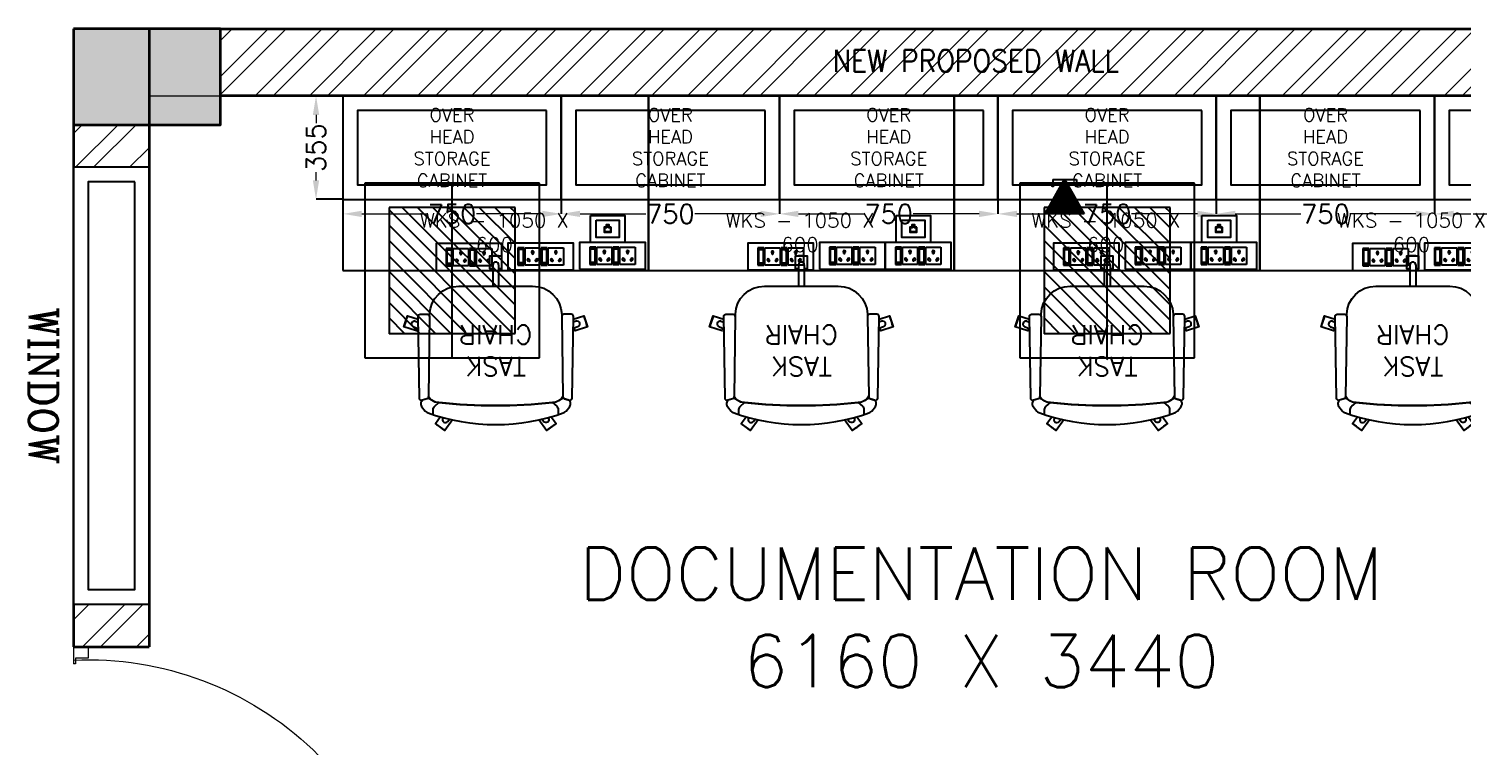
# Model space of a CAD drawing. Extents: x -52083 to 49512, y -145230 to 20224.
# Drawn here: x -30892 to -25967, y -115345 to -112881 of the extents above; entities that cross this region are included whole.
import ezdxf
from ezdxf.enums import TextEntityAlignment as Align

# ---------------------------------------------------------------- set-up
doc = ezdxf.new("R2010")
doc.units = 0
doc.header["$LTSCALE"] = 0.5
doc.header["$MEASUREMENT"] = 0
doc.header["$PDMODE"] = 32
for name, color, linetype, lineweight in [('1200x2100 Door', 5, 'Continuous', 5), ('COL', 1, 'Continuous', 35), ('DIM', 3, 'Continuous', 5), ('ELE-36W LED LIGHT', 210, 'Continuous', 25), ('Hatch-1', 8, 'Continuous', 5), ('New Wall', 5, 'Continuous', 35), ('Sa-Block Text', 7, 'Continuous', 18), ('wall-1', 7, 'Continuous', 35)]:
    doc.layers.add(name, color=color, linetype=linetype, lineweight=lineweight)
for name, color, linetype in [('ELE 36W LED LIGHT', 6, 'Continuous'), ('Godrej chairs', 22, 'Continuous'), ('Godrej Furniture', 21, 'Continuous'), ('PDF_Text', 5, 'Continuous'), ('SA-6MRP', 1, 'Continuous'), ('SA-6MUP', 223, 'Continuous'), ('SA-FUR', 3, 'Continuous'), ('SA-Lan', 3, 'Continuous'), ('SA-Voice', 5, 'Continuous')]:
    doc.layers.add(name, color=color, linetype=linetype)
doc.styles.add('RomanS', font='romans.shx')
doc.styles.get("Standard").update_dxf_attribs({"font": 'romans.shx'})
doc.dimstyles.new('Sa-dim', dxfattribs={"dimtxt": 65, "dimasz": 65, "dimexe": 0, "dimexo": 0, "dimtad": 0, "dimdec": 0, "dimdsep": 46, "dimtxsty": 'Standard', "dimcen": 0, "dimclrd": 256, "dimclre": 7, "dimclrt": 1, "dimadec": 0, "dimazin": 0, "dimtfac": 1, "dimtdec": 0, "dimtmove": 0, "dimatfit": 3, "dimfxl": 1, "dimlwd": -1, "dimarcsym": 0})
pattern_1 = [(45, (22946.7, -16431.28), (-92.80777, 92.80777), []), (45, (23008.57, -16431.28), (-92.80777, 92.80777), [])]

# ---------------------------------------------------------------- blocks, each defined once
blk = doc.blocks.new('*U109')
at = {"color": 5}
blk.add_wipeout([(50, 400), (50, 240), (1450, 240), (1450, 400)], dxfattribs=at)
blk.add_wipeout([(0, 450), (0, 190), (1500, 190), (1500, 450)], dxfattribs=at)
for points in [[(0, 450), (0, 190), (1500, 190), (1500, 450)], [(50, 400), (50, 240), (1450, 240), (1450, 400)]]:
    blk.add_lwpolyline(points, close=True, dxfattribs=at)
blk = doc.blocks.new('SD 1200x2100')
at = {"layer": '1200x2100 Door'}
for p, q in [((289771.1, 46661.9), (289771.1, 46711.8)), ((289771.1, 46711.8), (289829.5, 46711.8)), ((289771.1, 46661.9), (289771.1, 46711.8)), ((289809.4, 46661.9), (289809.4, 46705.1)), ((289809.4, 46705.1), (289829.5, 46705.1)), ((289829.5, 46705.1), (289829.5, 46711.8)), ((290971.1, 46711.8), (290912.7, 46711.8)), ((290912.7, 46705.1), (290912.7, 46711.8)), ((290932.8, 46705.1), (290912.7, 46705.1)), ((290932.8, 46661.9), (290932.8, 46705.1)), ((290971.1, 46661.9), (290971.1, 46711.8)), ((289771.1, 46661.9), (289809.4, 46661.9)), ((290971.1, 46661.9), (290932.8, 46661.9)), ((290932.8, 46661.9), (290932.8, 45543.9))]:
    blk.add_line(p, q, dxfattribs=at)
blk.add_arc((290932.8, 46661.9), 1118, 177.4426, 270, dxfattribs=at)
blk = doc.blocks.new('Taskchair')
at = {"layer": 'Godrej chairs', "color": 7, "ltscale": 10}
for p, q in [((-214.6, 220.3), (-214.6, 220.3)), ((-282.4, -81.2), (-266.1, -76)), ((-276.2, -100.3), (-266.5, -97.1)), ((282.4, -81.2), (266.1, -76)), ((276.2, -100.3), (266.5, -97.1)), ((-10, -293.7), (-10, -221.3)), ((10, -293.7), (10, -221.3))]:
    blk.add_line(p, q, dxfattribs=at)
for points in [[(221.5, 169, 0.261227), (235.8, 165.9, 0.000719), (251.5, 171, 0.414214), (254.3, 192), (241.7, 208.3, 0.143437), (234.9, 213.3, 0.174712), (-234.9, 213.3, 0.143437), (-241.7, 208.3), (-254.3, 192, 0.414214), (-251.5, 171, 0.000719), (-235.8, 165.9, 0.261227), (-221.5, 169, -0.182992), (-195, 179.1), (-209.5, 191.6, -0.217315), (-214.6, 202.9), (-214.6, 220.3)], [(-174.5, 274.2, 0.030798), (-206.8, 250.7)], [(-179.9, 230.6), (-180.7, 231.7, -1), (-164.5, 243.5), (-159, 235.9)], [(179.9, 230.6), (180.7, 231.7, 1), (164.5, 243.5), (159, 235.9)], [(206.8, 250.7, 0.030798), (174.5, 274.2)], [(214.6, 220.3), (214.6, 220.3), (214.6, 202.9, -0.217315), (209.5, 191.6), (195, 179.1, -0.161268), (218.9, 171.1), (218.9, 171.1)], [(-231.1, 156.3, -0.28884), (-195, 179.1, -0.051282), (195, 179.1, -0.28884), (231.1, 156.3)], [(196.9, 179, 0.051149), (-195, 179.1)], [(227, -116.4), (226.8, -124.1, -0.405093), (126.8, -220.9), (-126.8, -220.9, -0.405093), (-226.8, -124.1), (-227, -116.4)]]:
    blk.add_lwpolyline(points, format="xyb", dxfattribs=at)
for points in [[(-190.2, 227.7), (-207.2, 251.2), (-174.8, 274.7), (-148.4, 238.3)], [(148.4, 238.3), (174.8, 274.7), (207.2, 251.2), (190.2, 227.7)], [(-241.7, 208.3), (-241.7, 208.3)], [(-234.9, 213.3), (-234.9, 213.3)], [(164.5, 243.5), (164.5, 243.5)], [(180.7, 231.7), (180.7, 231.7)], [(214.6, 220.3), (214.6, 220.3)], [(214.6, 220.3), (214.6, 220.3)], [(214.6, 220.3), (214.6, 220.3)], [(241.7, 208.3), (241.7, 208.3)], [(-218.9, 171.1), (-218.9, 171.1)], [(-218.9, 171.1), (-218.9, 171.1)], [(-195, 179.1), (-195, 179.1)], [(195, 179.1), (195, 179.1)], [(218.9, 171.1), (218.9, 171.1)], [(218.9, 171.1), (218.9, 171.1)], [(218.9, 171.1), (218.9, 171.1)], [(-266.6, -107.7), (-302.9, -119.5), (-315.3, -81.4), (-272.5, -67.5), (-269.4, -77)], [(269.4, -77), (272.5, -67.5), (315.3, -81.4), (302.9, -119.5), (266.6, -107.7)], [(10, -280), (20, -280), (20, -325), (-20, -325), (-20, -280), (-10, -280)]]:
    blk.add_lwpolyline(points, dxfattribs=at)
for points in [[(-259.3, -124.1), (-234.5, -124.1, 0.423389), (-227, -116.3), (-231.1, 159.2, 0.318217), (-236.4, 166.1), (-252.5, 171.2, 0.507849), (-262.2, 164), (-266.8, -116.6, 0.413746)], [(259.3, -124.1), (234.5, -124.1, -0.423389), (227, -116.3), (231.1, 159.2, -0.318217), (236.4, 166.1), (252.5, 171.2, -0.507849), (262.2, 164), (266.8, -116.6, -0.413746)]]:
    blk.add_lwpolyline(points, format="xyb", close=True, dxfattribs=at)
for centre, radius, start, end in [((0, 0), 325, 194.4719, 201.5281), ((-279.3, -90.7), 10, 108, 288), ((279.3, -90.7), 10, 252, 72), ((0, 0), 325, 338.4719, 345.5281), ((0, -293.7), 10, 180, 0), ((0, 0), 325, 266.4719, 273.5281)]:
    blk.add_arc(centre, radius, start, end, dxfattribs=at)
at = {"layer": 'PDF_Text', "insert": (0, 0), "char_height": 65, "width": 310.353, "attachment_point": 5}
blk.add_mtext('{\\C1;TASK CHAIR}', dxfattribs=at)
blk = doc.blocks.new('A$C3AAB5AD5')
at = {"layer": 'Godrej Furniture', "color": 1, "ltscale": 10}
blk.add_lwpolyline([(0, 535.2), (1050, 535.2), (1050, 1135.2), (0, 1135.2)], close=True, dxfattribs=at)
at = {"layer": 'Godrej Furniture', "color": 7, "rotation": 180}
blk.add_blockref('Taskchair', (525, 260.2), dxfattribs=at)
at = {"color": 7, "lineweight": 0, "ltscale": 500, "insert": (520.1, 665.3), "char_height": 50, "attachment_point": 5}
blk.add_mtext_dynamic_manual_height_columns('WKS - 1050 X 600', width=575.671, gutter_width=1, heights=[0], dxfattribs=at)
blk = doc.blocks.new('*U123')
at = {"color": 30}
for points in [[(-750, -355), (0, -355), (0, 0), (-750, 0)], [(-700, -305), (-50, -305), (-50, -50), (-700, -50)]]:
    blk.add_lwpolyline(points, close=True, dxfattribs=at)
blk = doc.blocks.new('*D1010')
at = {"layer": 'Defpoints', "color": 0}
for p in [(-26062.5, -113466.7), (-25312.5, -113466.7), (-25312.5, -113516.7)]:
    blk.add_point(p, dxfattribs=at)
at = {"layer": 'DIM', "color": 7, "lineweight": -2}
for p, q in [((-26062.5, -113466.7), (-26062.5, -113516.7)), ((-25312.5, -113466.7), (-25312.5, -113516.7))]:
    blk.add_line(p, q, dxfattribs=at)
at = {"layer": 'DIM'}
for p, q in [((-25997.5, -113516.7), (-25771.7, -113516.7)), ((-25377.5, -113516.7), (-25603.3, -113516.7))]:
    blk.add_line(p, q, dxfattribs=at)
for points in [[(-25997.5, -113505.9), (-25997.5, -113527.5), (-26062.5, -113516.7)], [(-25377.5, -113505.9), (-25377.5, -113527.5), (-25312.5, -113516.7)]]:
    blk.add_solid(points, dxfattribs=at)
at = {"layer": 'DIM', "color": 1, "insert": (-25687.5, -113516.7), "char_height": 65, "attachment_point": 5}
blk.add_mtext('750', dxfattribs=at)
blk = doc.blocks.new('*D1011')
at = {"layer": 'Defpoints', "color": 0}
for p in [(-26812.5, -113466.7), (-26062.5, -113466.7), (-26062.5, -113516.7)]:
    blk.add_point(p, dxfattribs=at)
at = {"layer": 'DIM', "color": 7, "lineweight": -2}
for p, q in [((-26812.5, -113466.7), (-26812.5, -113516.7)), ((-26062.5, -113466.7), (-26062.5, -113516.7))]:
    blk.add_line(p, q, dxfattribs=at)
at = {"layer": 'DIM'}
for p, q in [((-26747.5, -113516.7), (-26521.7, -113516.7)), ((-26127.5, -113516.7), (-26353.3, -113516.7))]:
    blk.add_line(p, q, dxfattribs=at)
for points in [[(-26747.5, -113505.9), (-26747.5, -113527.5), (-26812.5, -113516.7)], [(-26127.5, -113505.9), (-26127.5, -113527.5), (-26062.5, -113516.7)]]:
    blk.add_solid(points, dxfattribs=at)
at = {"layer": 'DIM', "color": 1, "insert": (-26437.5, -113516.7), "char_height": 65, "attachment_point": 5}
blk.add_mtext('750', dxfattribs=at)
blk = doc.blocks.new('*D1012')
at = {"layer": 'Defpoints', "color": 0}
for p in [(-27562.5, -113466.7), (-26812.5, -113466.7), (-26812.5, -113516.7)]:
    blk.add_point(p, dxfattribs=at)
at = {"layer": 'DIM', "color": 7, "lineweight": -2}
for p, q in [((-27562.5, -113466.7), (-27562.5, -113516.7)), ((-26812.5, -113466.7), (-26812.5, -113516.7))]:
    blk.add_line(p, q, dxfattribs=at)
at = {"layer": 'DIM'}
for p, q in [((-27497.5, -113516.7), (-27271.7, -113516.7)), ((-26877.5, -113516.7), (-27103.3, -113516.7))]:
    blk.add_line(p, q, dxfattribs=at)
for points in [[(-27497.5, -113505.9), (-27497.5, -113527.5), (-27562.5, -113516.7)], [(-26877.5, -113505.9), (-26877.5, -113527.5), (-26812.5, -113516.7)]]:
    blk.add_solid(points, dxfattribs=at)
at = {"layer": 'DIM', "color": 1, "insert": (-27187.5, -113516.7), "char_height": 65, "attachment_point": 5}
blk.add_mtext('750', dxfattribs=at)
blk = doc.blocks.new('*D1013')
at = {"layer": 'Defpoints', "color": 0}
for p in [(-28312.5, -113466.7), (-27562.5, -113466.7), (-27562.5, -113516.7)]:
    blk.add_point(p, dxfattribs=at)
at = {"layer": 'DIM', "color": 7, "lineweight": -2}
for p, q in [((-28312.5, -113466.7), (-28312.5, -113516.7)), ((-27562.5, -113466.7), (-27562.5, -113516.7))]:
    blk.add_line(p, q, dxfattribs=at)
at = {"layer": 'DIM'}
for p, q in [((-28247.5, -113516.7), (-28021.7, -113516.7)), ((-27627.5, -113516.7), (-27853.3, -113516.7))]:
    blk.add_line(p, q, dxfattribs=at)
for points in [[(-28247.5, -113505.9), (-28247.5, -113527.5), (-28312.5, -113516.7)], [(-27627.5, -113505.9), (-27627.5, -113527.5), (-27562.5, -113516.7)]]:
    blk.add_solid(points, dxfattribs=at)
at = {"layer": 'DIM', "color": 1, "insert": (-27937.5, -113516.7), "char_height": 65, "attachment_point": 5}
blk.add_mtext('750', dxfattribs=at)
blk = doc.blocks.new('*D1014')
at = {"layer": 'Defpoints', "color": 0}
for p in [(-29062.5, -113466.7), (-28312.5, -113466.7), (-28312.5, -113516.7)]:
    blk.add_point(p, dxfattribs=at)
at = {"layer": 'DIM', "color": 7, "lineweight": -2}
for p, q in [((-29062.5, -113466.7), (-29062.5, -113516.7)), ((-28312.5, -113466.7), (-28312.5, -113516.7))]:
    blk.add_line(p, q, dxfattribs=at)
at = {"layer": 'DIM'}
for p, q in [((-28997.5, -113516.7), (-28771.7, -113516.7)), ((-28377.5, -113516.7), (-28603.3, -113516.7))]:
    blk.add_line(p, q, dxfattribs=at)
for points in [[(-28997.5, -113505.9), (-28997.5, -113527.5), (-29062.5, -113516.7)], [(-28377.5, -113505.9), (-28377.5, -113527.5), (-28312.5, -113516.7)]]:
    blk.add_solid(points, dxfattribs=at)
at = {"layer": 'DIM', "color": 1, "insert": (-28687.5, -113516.7), "char_height": 65, "attachment_point": 5}
blk.add_mtext('750', dxfattribs=at)
blk = doc.blocks.new('*D1015')
at = {"layer": 'Defpoints', "color": 0}
for p in [(-29812.5, -113466.7), (-29062.5, -113466.7), (-29062.5, -113516.7)]:
    blk.add_point(p, dxfattribs=at)
at = {"layer": 'DIM', "color": 7, "lineweight": -2}
for p, q in [((-29812.5, -113466.7), (-29812.5, -113516.7)), ((-29062.5, -113466.7), (-29062.5, -113516.7))]:
    blk.add_line(p, q, dxfattribs=at)
at = {"layer": 'DIM'}
for p, q in [((-29747.5, -113516.7), (-29521.7, -113516.7)), ((-29127.5, -113516.7), (-29353.3, -113516.7))]:
    blk.add_line(p, q, dxfattribs=at)
for points in [[(-29747.5, -113505.9), (-29747.5, -113527.5), (-29812.5, -113516.7)], [(-29127.5, -113505.9), (-29127.5, -113527.5), (-29062.5, -113516.7)]]:
    blk.add_solid(points, dxfattribs=at)
at = {"layer": 'DIM', "color": 1, "insert": (-29437.5, -113516.7), "char_height": 65, "attachment_point": 5}
blk.add_mtext('750', dxfattribs=at)
blk = doc.blocks.new('*D1016')
at = {"layer": 'Defpoints', "color": 0}
for p in [(-29904.6, -113111.7), (-29812.5, -113111.7), (-29812.5, -113466.7)]:
    blk.add_point(p, dxfattribs=at)
at = {"layer": 'DIM', "color": 7, "lineweight": -2}
for p, q in [((-29812.5, -113111.7), (-29904.6, -113111.7)), ((-29812.5, -113466.7), (-29904.6, -113466.7))]:
    blk.add_line(p, q, dxfattribs=at)
at = {"layer": 'DIM'}
for p, q in [((-29904.6, -113176.7), (-29904.6, -113205)), ((-29904.6, -113401.7), (-29904.6, -113373.4))]:
    blk.add_line(p, q, dxfattribs=at)
for points in [[(-29915.5, -113176.7), (-29893.8, -113176.7), (-29904.6, -113111.7)], [(-29915.5, -113401.7), (-29893.8, -113401.7), (-29904.6, -113466.7)]]:
    blk.add_solid(points, dxfattribs=at)
at = {"layer": 'DIM', "color": 1, "insert": (-29904.6, -113289.2), "char_height": 65, "attachment_point": 5, "rotation": 90}
blk.add_mtext('355', dxfattribs=at)
blk = doc.blocks.new('VOICE')
at = {"ltscale": 30}
h = blk.add_hatch(dxfattribs=at)
h.set_pattern_fill('ANSI31', color=256, scale=1.368807, angle=0.1071, style=0)
h.set_pattern_definition([(45.107, (0, 0), (-3.0788, 3.06731), [])])
h.paths.add_polyline_path([(0, 0), (67.3, 119.1), (135, 0)])
for p, q in [((0, 0), (67.3, 119.1)), ((67.3, 119.1), (135, 0)), ((135, 0), (0, 0))]:
    blk.add_line(p, q, dxfattribs=at)
at = {"linetype": 'Continuous', "ltscale": 12}
blk.add_line((26.7, 118.6), (107.9, 118.6), dxfattribs=at)
at = {"ltscale": 12}
for p, q in [((26.7, 118.6), (26.7, 100.6)), ((107.9, 118.6), (107.9, 100.6))]:
    blk.add_line(p, q, dxfattribs=at)
at = {"ltscale": 30, "const_width": 6.84}
for points in [[(23.3, 98.1, 1), (30.1, 98.1, 1)], [(104.4, 98.1, 1), (111.3, 98.1, 1)]]:
    blk.add_lwpolyline(points, format="xyb", close=True, dxfattribs=at)
at = {"layer": 'Sa-Block Text', "flags": 1}
for tag, p in [('LAB', (67.8, 152)), ('ITEM', (67.8, 25)), ('CATALOGUE', (98.3, -100))]:
    blk.add_attdef(tag, text='', height=65, dxfattribs=at).set_placement(p, align=Align.MIDDLE_CENTER)
blk = doc.blocks.new('*U133')
at = {"ltscale": 300}
for p, q in [((-78.1, 29.8), (-78.1, -29.8)), ((-78.1, 29.8), (-78.1, -29.8)), ((-57.3, 29.8), (-78.1, 29.8)), ((-78.1, 29.8), (-57.3, 29.8)), ((-76.3, 23.3), (-76.3, -23.3)), ((-59.1, 23.3), (-76.3, 23.3)), ((-59.1, -23.3), (-59.1, 23.3)), ((-57.3, -29.8), (-57.3, 29.8)), ((-53.9, 29.8), (-1.7, 29.8)), ((-53.9, -29.8), (-53.9, 29.8)), ((-1.7, 29.8), (-1.7, -29.8)), ((1.7, 29.8), (1.7, -29.8)), ((1.7, 29.8), (1.7, -29.8)), ((22.5, 29.8), (1.7, 29.8)), ((1.7, 29.8), (22.5, 29.8)), ((3.5, 23.3), (3.5, -23.3)), ((20.7, 23.3), (3.5, 23.3)), ((20.7, -23.3), (20.7, 23.3)), ((22.5, -29.8), (22.5, 29.8)), ((25.9, -29.8), (25.9, 29.8)), ((25.9, 29.8), (78.1, 29.8)), ((78.1, 29.8), (78.1, -29.8)), ((-78.1, -29.8), (-57.3, -29.8)), ((-76.3, -21.2), (-59.1, -21.2)), ((-76.3, -23.3), (-59.1, -23.3)), ((-1.7, -29.8), (-53.9, -29.8)), ((1.7, -29.8), (22.5, -29.8)), ((3.5, -21.2), (20.7, -21.2)), ((3.5, -23.3), (20.7, -23.3)), ((78.1, -29.8), (25.9, -29.8))]:
    blk.add_line(p, q, dxfattribs=at)
blk.add_lwpolyline([(-113, -46), (113, -46), (113, 46), (-113, 46)], close=True, dxfattribs=at)
for centre, radius, start, end in [((-27.8, 14.7), 4.06, 307.1584, 232.8416), ((-27.8, 10.6), 2.59, 161.4031, 18.5969), ((52, 14.7), 4.06, 307.1584, 232.8416), ((52, 10.6), 2.59, 161.4031, 18.5969), ((-42.7, -11.6), 3.5, 5.2689, 272.51), ((-39.9, -14), 2.82, 202.6838, 75.0951), ((-15.7, -14), 2.82, 104.9049, 337.3162), ((-12.9, -11.6), 3.5, 267.49, 174.7311), ((37.1, -11.6), 3.5, 5.2689, 272.51), ((39.9, -14), 2.82, 202.6838, 75.0951), ((64.1, -14), 2.82, 104.9049, 337.3162), ((66.9, -11.6), 3.5, 267.49, 174.7311)]:
    blk.add_arc(centre, radius, start, end, dxfattribs=at)
at = {"layer": 'Sa-Block Text', "flags": 1}
for tag, p in [('PROJECTNAME', (102.4, 776)), ('FLOOR', (102.4, 686.5)), ('LABNAME', (102.4, 577)), ('ITEMNO:', (102.4, 479.7))]:
    blk.add_attdef(tag, text='', height=65, dxfattribs=at).set_placement(p, align=Align.MIDDLE_CENTER)
at = {"layer": 'Sa-Block Text'}
blk.add_attdef('CATALOGUE', text='', height=65, dxfattribs=at).set_placement((102.4, 360.5), align=Align.MIDDLE_CENTER)
blk = doc.blocks.new('*U130')
for p, q in [((-78.1, 29.8), (-78.1, -29.8)), ((-78.1, 29.8), (-78.1, -29.8)), ((-57.3, 29.8), (-78.1, 29.8)), ((-78.1, 29.8), (-57.3, 29.8)), ((-76.3, 23.3), (-76.3, -23.3)), ((-59.1, 23.3), (-76.3, 23.3)), ((-59.1, -23.3), (-59.1, 23.3)), ((-57.3, -29.8), (-57.3, 29.8)), ((-53.9, 29.8), (-1.7, 29.8)), ((-53.9, -29.8), (-53.9, 29.8)), ((-1.7, 29.8), (-1.7, -29.8)), ((1.7, 29.8), (1.7, -29.8)), ((1.7, 29.8), (1.7, -29.8)), ((22.5, 29.8), (1.7, 29.8)), ((1.7, 29.8), (22.5, 29.8)), ((3.5, 23.3), (3.5, -23.3)), ((20.7, 23.3), (3.5, 23.3)), ((20.7, -23.3), (20.7, 23.3)), ((22.5, -29.8), (22.5, 29.8)), ((25.9, -29.8), (25.9, 29.8)), ((25.9, 29.8), (78.1, 29.8)), ((78.1, 29.8), (78.1, -29.8)), ((-78.1, -29.8), (-57.3, -29.8)), ((-76.3, -21.2), (-59.1, -21.2)), ((-76.3, -23.3), (-59.1, -23.3)), ((-1.7, -29.8), (-53.9, -29.8)), ((1.7, -29.8), (22.5, -29.8)), ((3.5, -21.2), (20.7, -21.2)), ((3.5, -23.3), (20.7, -23.3)), ((78.1, -29.8), (25.9, -29.8))]:
    blk.add_line(p, q)
blk.add_lwpolyline([(-113, -46), (113, -46), (113, 46), (-113, 46)], close=True)
for centre, radius, start, end in [((-27.8, 14.7), 4.06, 307.1584, 232.8416), ((-27.8, 10.6), 2.59, 161.4031, 18.5969), ((52, 14.7), 4.06, 307.1584, 232.8416), ((52, 10.6), 2.59, 161.4031, 18.5969), ((-42.7, -11.6), 3.5, 5.2689, 272.51), ((-39.9, -14), 2.82, 202.6838, 75.0951), ((-15.7, -14), 2.82, 104.9049, 337.3162), ((-12.9, -11.6), 3.5, 267.49, 174.7311), ((37.1, -11.6), 3.5, 5.2689, 272.51), ((39.9, -14), 2.82, 202.6838, 75.0951), ((64.1, -14), 2.82, 104.9049, 337.3162), ((66.9, -11.6), 3.5, 267.49, 174.7311)]:
    blk.add_arc(centre, radius, start, end)
at = {"layer": 'Sa-Block Text', "flags": 1}
for tag, p in [('PROJECTNAME', (14.8, 619.1)), ('FLOOR', (14.8, 529.6)), ('LABNAME', (14.8, 420.1)), ('ITEMNO:', (14.8, 322.8))]:
    blk.add_attdef(tag, text='', height=65, dxfattribs=at).set_placement(p, align=Align.MIDDLE_CENTER)
at = {"layer": 'Sa-Block Text'}
blk.add_attdef('CATALOGUE', text='', height=65, dxfattribs=at).set_placement((14.8, 173.9), align=Align.MIDDLE_CENTER)
blk = doc.blocks.new('*U132')
for points in [[(-59.4, 46), (59.4, 46), (59.4, -46), (-59.4, -46)], [(-39.1, 29.8), (39.1, 29.8), (39.1, -29.8), (-39.1, -29.8)], [(12.4, 5.6), (5.4, 5.6), (5.4, 14.6), (-5.4, 14.6), (-5.4, 5.6), (-12.4, 5.6), (-12.4, -10.5), (12.4, -10.5)], [(11.1, 4.3), (4.1, 4.3), (4.1, 13.4), (-4.1, 13.4), (-4.1, 4.3), (-11.1, 4.3), (-11.1, -9.2), (11.1, -9.2)]]:
    blk.add_lwpolyline(points, close=True)
at = {"layer": 'Sa-Block Text', "flags": 1}
for tag, p in [('PROJECTNAME', (15.2, 670.6)), ('FLOOR', (15.2, 581.1)), ('LABNAME', (15.2, 471.6)), ('ITEMNO:', (15.2, 374.3))]:
    blk.add_attdef(tag, text='', height=65, dxfattribs=at).set_placement(p, align=Align.MIDDLE_CENTER)
at = {"layer": 'Sa-Block Text'}
blk.add_attdef('CATALOGUE', text='', height=65, dxfattribs=at).set_placement((15.2, 223), align=Align.MIDDLE_CENTER)
blk = doc.blocks.new('light300x600')
at = {"layer": 'ELE-36W LED LIGHT', "lineweight": 25}
for p, q in [((918214.7, -78407.4), (918214.7, -79007.4)), ((918814.7, -78407.4), (918214.7, -78407.4)), ((918514.7, -78407.4), (918514.7, -79007.4)), ((918814.7, -79007.4), (918814.7, -78407.4)), ((918298.3, -78491.3), (918298.6, -78491)), ((918298.3, -78544.3), (918351.6, -78491)), ((918298.3, -78597.3), (918404.7, -78491)), ((918298.3, -78650.4), (918457.7, -78491)), ((918298.3, -78703.4), (918510.7, -78491)), ((918298.3, -78756.4), (918563.8, -78491)), ((918298.3, -78809.5), (918616.8, -78491)), ((918298.3, -78862.5), (918669.8, -78491)), ((918298.3, -78915.5), (918722.9, -78491)), ((918298.3, -78491), (918298.3, -78923.7)), ((918731.1, -78491), (918298.3, -78491)), ((918343.2, -78923.7), (918731.1, -78535.8)), ((918731.1, -78923.7), (918731.1, -78491)), ((918396.2, -78923.7), (918731.1, -78588.8)), ((918449.2, -78923.7), (918731.1, -78641.9)), ((918214.7, -78707.4), (918814.7, -78707.4)), ((918502.3, -78923.7), (918731.1, -78694.9)), ((918555.3, -78923.7), (918731.1, -78747.9)), ((918608.3, -78923.7), (918731.1, -78801)), ((918661.3, -78923.7), (918731.1, -78854)), ((918298.3, -78923.7), (918731.1, -78923.7)), ((918714.4, -78923.7), (918731.1, -78907)), ((918214.7, -79007.4), (918814.7, -79007.4))]:
    blk.add_line(p, q, dxfattribs=at)
blk = doc.blocks.new('BARE')
at = {"layer": 'COL'}
h = blk.add_hatch(color=256, dxfattribs=at)
h.dxf.hatch_style = 1
h.paths.add_polyline_path([(-12680.5, -15824.6), (-13185.5, -15824.6), (-13185.5, -16154.6), (-12680.5, -16154.6)])
at = {"layer": 'Hatch-1'}
h = blk.add_hatch(dxfattribs=at)
h.set_pattern_fill('ANSI32,_O', color=256, scale=350)
h.set_pattern_definition(pattern_1)
h.paths.add_polyline_path([(-7010.5, -16054.6), (-12680.5, -16054.6), (-12680.5, -15824.6), (-7010.5, -15824.6)])
at = {"layer": 'COL'}
blk.add_lwpolyline([(-13185.5, -15824.6), (-13185.5, -16154.6), (-12680.5, -16154.6), (-12680.5, -15824.6)], close=True, dxfattribs=at)
at = {"layer": 'Hatch-1', "color": 5}
for p, q in [((-13185.5, -15824.6), (-6765.5, -15824.6)), ((-12925.5, -16054.6), (-6765.5, -16054.6))]:
    blk.add_line(p, q, dxfattribs=at)
at = {"layer": 'New Wall', "color": 5}
blk.add_lwpolyline([(-7010.5, -16054.6), (-12680.5, -16054.6), (-12680.5, -15824.6), (-7010.5, -15824.6)], close=True, dxfattribs=at)
at = {"layer": 'wall-1', "color": 7}
for p, q in [((-13185.5, -15824.6), (-13185.5, -17947.6)), ((-12925.5, -15824.6), (-12925.5, -17947.6)), ((-13185.5, -17947.6), (-12925.5, -17947.6))]:
    blk.add_line(p, q, dxfattribs=at)
at = {"color": 7, "lineweight": 0, "ltscale": 500}
for p in [(-12260.5, -17189.7), (-11210.5, -17189.7), (-10160.5, -17189.7), (-9110.5, -17189.7)]:
    blk.add_blockref('A$C3AAB5AD5', p, dxfattribs=at)
at = {"rotation": 180}
for p in [(-12260.5, -16410.6), (-11510.5, -16410.6), (-10760.5, -16410.6), (-10010.5, -16410.6), (-9260.5, -16410.6), (-8510.5, -16410.6)]:
    blk.add_blockref('*U123', p, dxfattribs=at)
at = {"layer": '1200x2100 Door', "xscale": -1, "rotation": 90}
blk.add_blockref('SD 1200x2100', (33526.2, 271823.5), dxfattribs=at)
at = {"layer": 'SA-6MRP', "color": 7}
for p in [(-11827.3, -16608.6), (-11580.9, -16606.5), (-10756.9, -16606.9), (-10510.5, -16604.8), (-9706.9, -16606.9), (-9460.5, -16604.8), (-8679.1, -16608.6), (-8432.7, -16606.5)]:
    blk.add_blockref('*U133', p, dxfattribs=at)
at = {"layer": 'SA-6MUP', "color": 7}
for p in [(-11334.5, -16604.8), (-10284.5, -16604.8), (-9234.5, -16604.8)]:
    blk.add_blockref('*U130', p, dxfattribs=at)
at = {"layer": 'SA-Lan', "color": 7}
for p in [(-11351, -16512.2), (-10301, -16512.2), (-9251, -16512.2)]:
    blk.add_blockref('*U132', p, dxfattribs=at)
at = {"layer": 'SA-Voice', "color": 7}
blk.add_blockref('VOICE', (-9848.8, -16460.6), dxfattribs=at)
at = {"char_height": 45, "width": 367.387, "attachment_point": 5}
for insert in [(-11885.5, -16233.1), (-11135.5, -16233.1), (-10385.5, -16233.1), (-9635.5, -16233.1), (-8885.5, -16233.1)]:
    blk.add_mtext('OVER HEAD STORAGE \\PCABINET', dxfattribs=dict(at, insert=insert))
at = {"layer": 'PDF_Text', "attachment_point": 5, "style": 'RomanS'}
for s, insert, char_height, width in [('{\\W0.9;NEW PROPOSED WALL}', (-10086, -15935), 75, 1139.412), ('DOCUMENTATION ROOM \\P{\\C0;6160 X 3440}', (-10068.2, -17845.7), 180, 2680.779)]:
    blk.add_mtext(s, dxfattribs=dict(at, insert=insert, char_height=char_height, width=width))
at = {"layer": 'PDF_Text', "insert": (-13239.6, -17050.6), "char_height": 100, "attachment_point": 2, "rotation": 270, "style": 'RomanS'}
blk.add_mtext('{\\Fromanc|c0;WINDOW}', dxfattribs=at)
at = {"layer": 'SA-FUR', "color": 7}
for p in [(-11828.1, -20212.7), (-10178.1, -20212.7), (-8528.1, -20212.7), (-12428.4, -24228.4), (-10778.4, -24228.4), (-9128.4, -24228.4)]:
    blk.add_attdef('LS##90', text='', height=65, dxfattribs=at).set_placement(p, align=Align.CENTER)
at = {"layer": 'DIM', "color": 7}
dim = blk.add_linear_dim(base=(-12352.7, -16055.6), p1=(-12260.5, -16410.6), p2=(-12260.5, -16055.6), angle=90, dimstyle='Sa-dim', dxfattribs=at)
dim.commit()
dim.dimension.update_dxf_attribs({"geometry": '*D1016', "text_midpoint": (-12352.7, -16233.1), "insert": (17552, 97056.2)})
dim = blk.add_linear_dim(base=(-11510.5, -16460.6), p1=(-12260.5, -16410.6), p2=(-11510.5, -16410.6), dimstyle='Sa-dim', override={"dimtmove": 0}, dxfattribs=at)
dim.commit()
dim.dimension.update_dxf_attribs({"geometry": '*D1015', "text_midpoint": (-11885.5, -16460.6), "insert": (17552, 97056.2)})
for base, p1, p2, picture, middle in [((-10760.5, -16460.6), (-11510.5, -16410.6), (-10760.5, -16410.6), '*D1014', (-11135.5, -16460.6)), ((-10010.5, -16460.6), (-10760.5, -16410.6), (-10010.5, -16410.6), '*D1013', (-10385.5, -16460.6)), ((-9260.5, -16460.6), (-10010.5, -16410.6), (-9260.5, -16410.6), '*D1012', (-9635.5, -16460.6)), ((-8510.5, -16460.6), (-9260.5, -16410.6), (-8510.5, -16410.6), '*D1011', (-8885.5, -16460.6)), ((-7760.5, -16460.6), (-8510.5, -16410.6), (-7760.5, -16410.6), '*D1010', (-8135.5, -16460.6))]:
    dim = blk.add_linear_dim(base=base, p1=p1, p2=p2, dimstyle='Sa-dim', override={"dimtmove": 0}, dxfattribs=at)
    dim.commit()
    dim.dimension.update_dxf_attribs({"geometry": picture, "text_midpoint": middle, "dimtype": 128, "insert": (17552, 97056.2)})
at = {"rotation": 270}
blk.add_blockref('*U109', (-13375.5, -16300.6), dxfattribs=at)
at = {"layer": 'Hatch-1'}
h = blk.add_hatch(dxfattribs=at)
h.set_pattern_fill('ANSI32,_O', color=256, scale=350)
h.set_pattern_definition(pattern_1)
h.paths.add_polyline_path([(-13185.5, -16154.6), (-12925.5, -16154.6), (-12925.5, -16300.6), (-13185.5, -16300.6)])
h = blk.add_hatch(dxfattribs=at)
h.set_pattern_fill('ANSI32,_O', color=256, scale=350)
h.set_pattern_definition(pattern_1)
h.paths.add_polyline_path([(-13185.5, -17947.6), (-12925.5, -17947.6), (-12925.5, -17800.6), (-13185.5, -17800.6)])
for points in [[(-13185.5, -16154.6), (-12925.5, -16154.6), (-12925.5, -16300.6), (-13185.5, -16300.6)], [(-13185.5, -17947.6), (-12925.5, -17947.6), (-12925.5, -17800.6), (-13185.5, -17800.6)]]:
    blk.add_lwpolyline(points, close=True, dxfattribs=at)

msp = doc.modelspace()

# ---------------------------------------------------------------- block references
at = {"color": 240}
msp.add_blockref('BARE', (-17552, -97056.2, 2637.8), dxfattribs=at)

# ---------------------------------------------------------------- next in the draw order: block references
at = {"layer": 'ELE 36W LED LIGHT', "rotation": 90}
for p in [(-108144.9, -1032225.4, 2637.8), (-105894.9, -1032225.4, 2637.8)]:
    msp.add_blockref('light300x600', p, dxfattribs=at)

doc.saveas('drawing.dxf')
